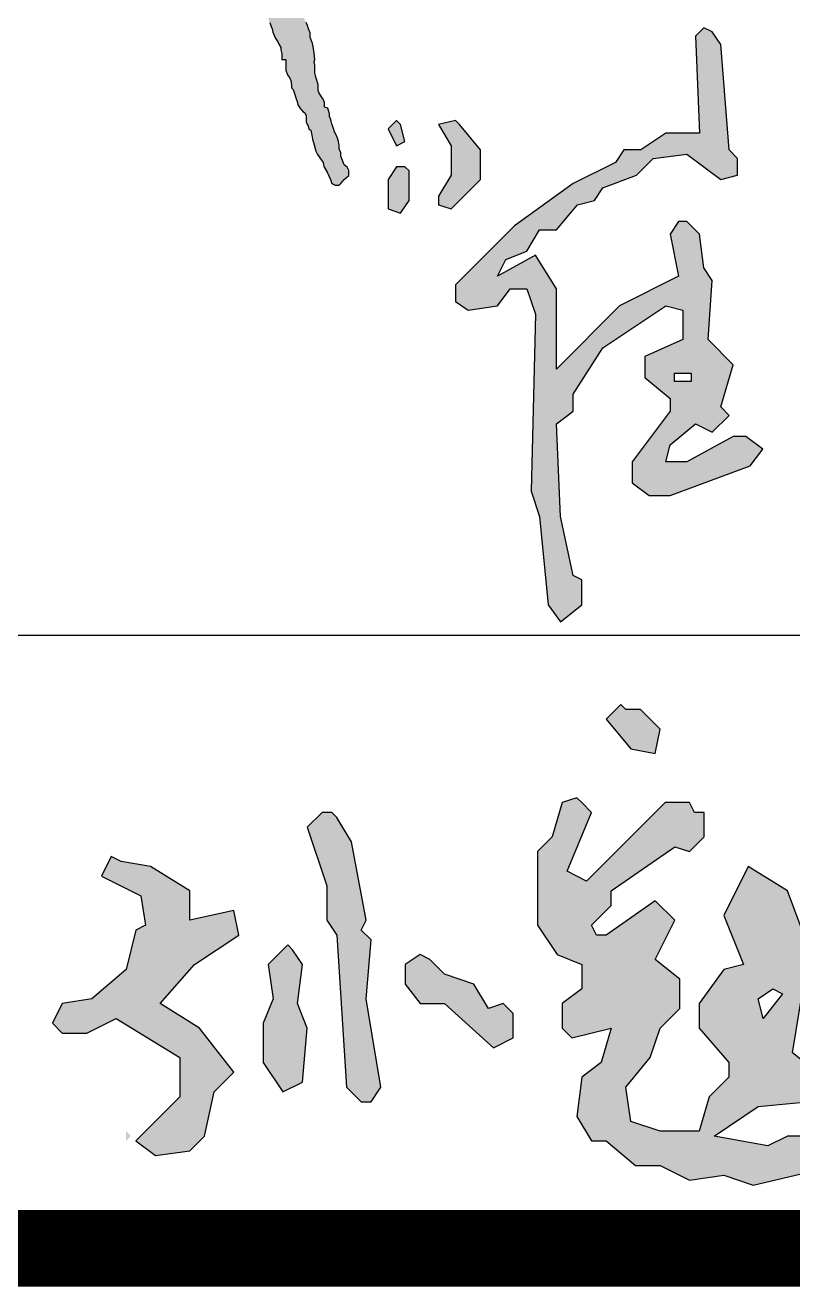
# Model space of a CAD drawing. Extents: x -165130 to 255370, y -346822 to 187778.
# Drawn here: x -94494 to -93492, y -227072 to -225425 of the extents above; entities that cross this region are included whole.
import ezdxf

# ---------------------------------------------------------------- set-up
doc = ezdxf.new("R2010")
doc.units = 0
doc.header["$MEASUREMENT"] = 0
doc.layers.get('0').update_dxf_attribs({"linetype": 'CONTINUOUS'})
doc.layers.add('PUB_TITLE', color=4, linetype='CONTINUOUS')
doc.layers.add('层0', color=253, linetype='CONTINUOUS')

# ---------------------------------------------------------------- blocks, each defined once
blk = doc.blocks.new('汪坚')
blk.add_hatch(color=256).paths.add_polyline_path([(78629.408, -5037.798), (78629.302, -5037.587), (78629.249, -5037.428), (78629.091, -5037.165), (78628.985, -5037.006), (78628.933, -5036.743), (78628.88, -5036.321), (78628.827, -5036.163), (78628.827, -5036.004), (78628.721, -5035.793), (78628.669, -5035.319), (78628.563, -5035.055), (78628.563, -5034.897), (78628.352, -5034.316), (78628.084, -5033.132), (78627.767, -5032.658), (78627.662, -5032.394), (78627.451, -5031.866), (78627.398, -5031.655), (78627.292, -5031.444), (78627.187, -5031.075), (78627.081, -5030.759), (78626.87, -5030.073), (78626.817, -5029.862), (78626.659, -5029.651), (78626.553, -5029.387), (78626.395, -5029.018), (78626.395, -5028.702), (78626.29, -5028.491), (78626.184, -5028.227), (78626.29, -5028.122), (78626.808, -5028.059), (78627.168, -5027.974), (78627.609, -5027.911), (78627.979, -5027.911), (78628.348, -5027.911), (78628.762, -5027.721), (78628.929, -5027.647), (78628.981, -5027.489), (78628.981, -5027.278), (78628.981, -5027.014), (78628.981, -5026.803), (78629.034, -5026.539), (78628.938, -5026.25), (78628.878, -5026.191), (78628.805, -5026.099), (78628.787, -5026.044), (78628.75, -5025.971), (78628.634, -5025.89), (78628.502, -5025.857), (78628.337, -5025.89), (78628.205, -5025.89), (78628.139, -5025.956), (78628.007, -5026.022), (78627.908, -5026.088), (78627.842, -5026.187), (78627.776, -5026.253), (78627.545, -5026.319), (78627.446, -5026.352), (78627.115, -5026.385), (78626.983, -5026.418), (78626.851, -5026.418), (78626.752, -5026.418), (78626.455, -5026.418), (78626.323, -5026.484), (78626.224, -5026.583), (78626.125, -5026.682), (78626.026, -5026.682), (78625.729, -5026.682), (78625.563, -5026.682), (78625.299, -5026.781), (78625.068, -5026.847), (78624.837, -5026.913), (78624.606, -5026.913), (78624.408, -5026.913), (78624.078, -5026.979), (78623.945, -5027.012), (78623.846, -5027.177), (78623.747, -5027.276), (78623.648, -5027.342), (78623.516, -5027.441), (78623.417, -5027.507), (78623.318, -5027.606), (78623.285, -5027.705), (78623.153, -5027.837), (78623.153, -5027.903), (78623.186, -5028.035), (78623.219, -5028.134), (78623.252, -5028.233), (78623.351, -5028.365), (78623.45, -5028.464), (78623.615, -5028.464), (78623.78, -5028.464), (78623.912, -5028.596), (78624.011, -5028.629), (78624.111, -5028.662), (78624.177, -5028.827), (78624.309, -5029.058), (78624.342, -5029.256), (78624.375, -5029.421), (78624.408, -5029.619), (78624.408, -5029.751), (78624.54, -5029.949), (78624.672, -5030.048), (78624.738, -5030.114), (78624.771, -5030.279), (78624.839, -5030.391), (78624.839, -5030.556), (78624.872, -5030.622), (78624.905, -5030.787), (78624.905, -5030.886), (78624.938, -5031.018), (78625.037, -5031.15), (78625.103, -5031.249), (78625.136, -5031.414), (78625.169, -5031.48), (78625.169, -5031.612), (78625.268, -5031.678), (78625.301, -5031.81), (78625.301, -5031.942), (78625.301, -5032.107), (78625.367, -5032.305), (78625.466, -5032.437), (78625.532, -5032.503), (78625.532, -5032.635), (78625.565, -5032.767), (78625.598, -5032.899), (78625.598, -5033.031), (78625.598, -5033.097), (78625.598, -5033.196), (78625.598, -5033.295), (78625.698, -5033.46), (78625.856, -5033.658), (78625.896, -5033.856), (78625.896, -5033.922), (78625.929, -5034.021), (78625.962, -5034.087), (78626.061, -5034.219), (78626.061, -5034.285), (78626.094, -5034.384), (78626.127, -5034.516), (78626.16, -5034.648), (78626.16, -5034.78), (78626.193, -5034.912), (78626.193, -5034.978), (78626.193, -5035.044), (78626.226, -5035.11), (78626.226, -5035.209), (78626.226, -5035.275), (78626.226, -5035.374), (78626.226, -5035.506), (78626.325, -5035.704), (78626.391, -5035.803), (78626.452, -5035.905), (78626.663, -5036.01), (78626.663, -5036.116), (78626.716, -5036.274), (78626.716, -5036.379), (78626.821, -5036.643), (78626.927, -5036.801), (78627.032, -5037.012), (78627.138, -5037.171), (78627.191, -5037.329), (78627.296, -5037.487), (78627.296, -5037.645), (78627.296, -5037.804), (78627.296, -5037.962), (78627.349, -5038.173), (78627.402, -5038.278), (78627.56, -5038.542), (78627.718, -5038.806), (78627.824, -5039.122), (78627.824, -5039.228), (78627.824, -5039.386), (78627.824, -5039.544), (78627.877, -5039.702), (78627.877, -5039.861), (78627.93, -5040.072), (78627.982, -5040.23), (78628.035, -5040.388), (78628.088, -5040.599), (78628.194, -5040.757), (78628.352, -5040.915), (78628.405, -5041.021), (78628.563, -5041.232), (78628.616, -5041.39), (78628.721, -5041.601), (78628.721, -5041.759), (78628.721, -5041.918), (78628.721, -5042.287), (78628.83, -5042.403), (78628.83, -5042.456), (78628.83, -5042.614), (78628.83, -5042.719), (78628.882, -5042.983), (78628.882, -5043.141), (78629.041, -5043.352), (78629.094, -5043.458), (78629.094, -5043.669), (78629.199, -5043.933), (78629.252, -5044.302), (78629.252, -5044.407), (78629.305, -5044.777), (78629.41, -5045.04), (78629.516, -5045.198), (78629.621, -5045.462), (78629.621, -5045.673), (78629.674, -5045.831), (78629.727, -5045.99), (78629.833, -5046.253), (78629.885, -5046.412), (78629.938, -5046.623), (78629.991, -5046.781), (78630.096, -5046.992), (78630.255, -5047.256), (78630.308, -5047.361), (78630.466, -5047.625), (78630.466, -5047.783), (78630.519, -5048.047), (78630.519, -5048.205), (78630.519, -5048.416), (78630.783, -5048.416), (78630.783, -5048.68), (78630.783, -5048.943), (78630.783, -5049.102), (78630.888, -5049.418), (78631.046, -5049.629), (78631.099, -5049.787), (78631.152, -5050.104), (78631.152, -5050.262), (78631.258, -5050.367), (78631.363, -5050.684), (78631.416, -5050.842), (78631.521, -5051.159), (78631.574, -5051.37), (78631.733, -5051.633), (78631.894, -5051.807), (78632, -5051.86), (78632.105, -5052.071), (78632.105, -5052.229), (78632.105, -5052.493), (78632.211, -5052.704), (78632.316, -5052.967), (78632.422, -5053.02), (78632.475, -5053.337), (78632.527, -5053.6), (78632.633, -5053.97), (78632.738, -5054.391), (78632.844, -5054.602), (78633.108, -5054.972), (78633.213, -5055.13), (78633.266, -5055.394), (78633.477, -5055.763), (78633.688, -5056.238), (78633.794, -5056.501), (78634.005, -5056.607), (78634.163, -5056.607), (78634.269, -5056.607), (78634.375, -5056.501), (78634.586, -5056.238), (78634.902, -5055.974), (78634.905, -5055.796), (78634.902, -5055.657), (78634.797, -5055.446), (78634.586, -5055.288), (78634.375, -5054.708), (78634.375, -5054.497), (78634.269, -5054.233), (78634.269, -5054.022), (78634.216, -5053.759), (78634.163, -5053.548), (78634.058, -5053.284), (78633.952, -5053.126), (78633.9, -5052.915), (78633.794, -5052.598), (78633.741, -5052.44), (78633.688, -5052.282), (78633.636, -5052.123), (78633.636, -5051.965), (78633.53, -5051.596), (78633.315, -5051.523), (78633.315, -5051.206), (78633.21, -5050.995), (78633.104, -5050.837), (78632.946, -5050.573), (78632.893, -5050.415), (78632.893, -5050.204), (78632.893, -5050.046), (78632.735, -5049.571), (78632.682, -5049.255), (78632.682, -5049.044), (78632.682, -5048.78), (78632.629, -5048.569), (78632.682, -5048.411), (78632.631, -5047.998), (78632.561, -5047.559), (78632.523, -5047.356), (78632.376, -5046.946), (78632.365, -5046.67), (78632.259, -5046.407), (78632.207, -5046.196), (78632.101, -5045.985), (78631.996, -5045.774), (78631.89, -5045.51), (78631.888, -5045.34), (78631.624, -5044.865), (78631.624, -5044.654), (78631.519, -5044.443), (78631.413, -5044.285), (78631.308, -5043.863), (78631.308, -5043.547), (78631.202, -5043.336), (78631.097, -5043.178), (78630.938, -5042.756), (78630.885, -5042.545), (78630.78, -5042.228), (78630.78, -5042.017), (78630.727, -5041.806), (78630.622, -5041.595), (78630.41, -5041.279), (78630.305, -5041.121), (78630.199, -5040.91), (78630.16, -5040.673), (78630.041, -5040.382), (78630.041, -5039.96), (78629.935, -5039.327), (78629.83, -5039.116), (78629.724, -5038.905), (78629.671, -5038.642), (78629.46, -5038.061)])
blk.add_lwpolyline([(78629.727, -5045.99), (78629.833, -5046.253), (78629.885, -5046.412), (78629.938, -5046.623), (78629.991, -5046.781), (78630.096, -5046.992), (78630.255, -5047.256), (78630.308, -5047.361), (78630.466, -5047.625), (78630.466, -5047.783), (78630.519, -5048.047), (78630.519, -5048.205), (78630.519, -5048.416), (78630.783, -5048.416), (78630.783, -5048.68), (78630.783, -5048.943), (78630.783, -5049.102), (78630.888, -5049.418), (78631.046, -5049.629), (78631.099, -5049.787), (78631.152, -5050.104), (78631.152, -5050.262), (78631.258, -5050.367), (78631.363, -5050.684), (78631.416, -5050.842), (78631.521, -5051.159), (78631.574, -5051.37), (78631.733, -5051.633), (78631.894, -5051.807), (78632, -5051.86), (78632.105, -5052.071), (78632.105, -5052.229), (78632.105, -5052.493), (78632.211, -5052.704), (78632.316, -5052.967), (78632.422, -5053.02), (78632.475, -5053.337), (78632.527, -5053.6), (78632.633, -5053.97), (78632.738, -5054.391), (78632.844, -5054.602), (78633.108, -5054.972), (78633.213, -5055.13), (78633.266, -5055.394), (78633.477, -5055.763), (78633.688, -5056.238), (78633.794, -5056.501), (78634.005, -5056.607), (78634.163, -5056.607), (78634.269, -5056.607), (78634.375, -5056.501), (78634.586, -5056.238), (78634.902, -5055.974), (78634.905, -5055.796), (78634.902, -5055.657), (78634.797, -5055.446), (78634.586, -5055.288), (78634.375, -5054.708), (78634.375, -5054.497), (78634.269, -5054.233), (78634.269, -5054.022), (78634.216, -5053.759), (78634.163, -5053.548), (78634.058, -5053.284), (78633.952, -5053.126), (78633.9, -5052.915), (78633.794, -5052.598), (78633.741, -5052.44), (78633.688, -5052.282), (78633.636, -5052.123), (78633.636, -5051.965), (78633.53, -5051.596), (78633.315, -5051.523), (78633.315, -5051.206), (78633.21, -5050.995), (78633.104, -5050.837), (78632.946, -5050.573), (78632.893, -5050.415), (78632.893, -5050.204), (78632.893, -5050.046), (78632.735, -5049.571), (78632.682, -5049.255), (78632.682, -5049.044), (78632.682, -5048.78), (78632.629, -5048.569), (78632.682, -5048.411), (78632.631, -5047.998), (78632.561, -5047.559), (78632.523, -5047.356), (78632.376, -5046.946), (78632.365, -5046.67), (78632.259, -5046.407), (78632.207, -5046.196), (78632.101, -5045.985)])
blk = doc.blocks.new('孙寇柱')
at = {"linetype": 'Continuous'}
for points in [[(159147.7, -23088), (159141.3, -23081.6), (159122.1, -23100.8), (159154.1, -23139.2), (159186.1, -23145.6), (159192.5, -23113.6), (159166.9, -23088)], [(158770.1, -23228.8), (158763.7, -23222.4), (158750.9, -23222.4), (158731.7, -23241.6), (158757.3, -23318.4), (158757.3, -23363.2), (158770.1, -23382.4), (158782.9, -23580.8), (158802.1, -23600), (158814.9, -23600), (158827.7, -23580.8), (158808.5, -23465.6), (158814.9, -23388.8), (158802.1, -23376), (158808.5, -23363.2), (158789.3, -23260.8)], [(158712.5, -23401.6), (158706.1, -23395.2), (158680.5, -23420.8), (158686.9, -23465.6), (158674.1, -23497.6), (158674.1, -23548.8), (158699.7, -23587.2), (158725.3, -23574.4), (158731.7, -23504), (158718.9, -23472), (158725.3, -23420.8)], [(158891.7, -23414.4), (158878.9, -23408), (158859.7, -23420.8), (158859.7, -23446.4), (158878.9, -23472), (158910.9, -23472), (158974.9, -23529.6), (159000.5, -23516.8), (159000.5, -23484.8), (158987.7, -23472), (158968.5, -23478.4), (158949.3, -23446.4), (158910.9, -23433.6)]]:
    blk.add_hatch(color=256, dxfattribs=at).paths.add_polyline_path(points)
h = blk.add_hatch(color=256, dxfattribs=at)
h.paths.add_polyline_path([(159339.7, -23452.8), (159352.5, -23459.2), (159326.9, -23491.2), (159320.5, -23465.6)], flags=16)
h.paths.add_polyline_path([(159090.1, -23209.6), (159083.7, -23203.2), (159064.5, -23209.6), (159051.7, -23254.4), (159032.5, -23273.6), (159032.5, -23369.6), (159058.1, -23408), (159090.1, -23420.8), (159090.1, -23452.8), (159064.5, -23472), (159064.5, -23504), (159077.3, -23516.8), (159128.5, -23504), (159115.7, -23548.8), (159090.1, -23568), (159083.7, -23619.2), (159102.9, -23651.2), (159122.1, -23651.2), (159160.5, -23683.2), (159192.5, -23683.2), (159230.9, -23702.4), (159275.7, -23696), (159314.1, -23708.8), (159422.9, -23683.2), (159506.1, -23612.8), (159512.5, -23587.2), (159499.7, -23561.6), (159474.1, -23548.8), (159454.9, -23568), (159448.5, -23612.8), (159390.9, -23644.8), (159358.9, -23644.8), (159333.3, -23657.6), (159262.9, -23644.8), (159320.5, -23606.4), (159384.5, -23600), (159397.3, -23587.2), (159397.3, -23561.6), (159365.3, -23536), (159378.1, -23459.2), (159410.1, -23427.2), (159410.1, -23388.8), (159378.1, -23376), (159358.9, -23324.8), (159307.7, -23292.8), (159275.7, -23356.8), (159301.3, -23420.8), (159275.7, -23427.2), (159243.7, -23472), (159243.7, -23504), (159282.1, -23548.8), (159282.1, -23568), (159256.5, -23593.6), (159243.7, -23638.4), (159192.5, -23638.4), (159154.1, -23625.6), (159147.7, -23580.8), (159179.7, -23542.4), (159192.5, -23504), (159218.1, -23478.4), (159218.1, -23440), (159186.1, -23414.4), (159211.7, -23363.2), (159186.1, -23337.6), (159122.1, -23382.4), (159109.3, -23382.4), (159102.9, -23369.6), (159128.5, -23344), (159128.5, -23324.8), (159211.7, -23267.2), (159230.9, -23273.6), (159250.1, -23254.4), (159250.1, -23222.4), (159237.3, -23222.4), (159230.9, -23209.6), (159198.9, -23209.6), (159096.5, -23312), (159070.9, -23299.2), (159102.9, -23222.4)])
h = blk.add_hatch(color=256, dxfattribs=at)
h.paths.add_polyline_path([(158501.3, -23644.8), (158494.9, -23638.4), (158494.9, -23651.2)], flags=16)
h.paths.add_polyline_path([(158488.5, -23286.4), (158475.7, -23280), (158462.9, -23305.6), (158514.1, -23331.2), (158520.5, -23369.6), (158507.7, -23376), (158494.9, -23427.2), (158450.1, -23465.6), (158411.7, -23472), (158398.9, -23497.6), (158411.7, -23510.4), (158443.7, -23510.4), (158482.1, -23491.2), (158565.3, -23542.4), (158565.3, -23593.6), (158507.7, -23651.2), (158533.3, -23670.4), (158578.1, -23664), (158597.3, -23644.8), (158610.1, -23587.2), (158635.7, -23561.6), (158590.9, -23504), (158539.7, -23472), (158584.5, -23420.8), (158642.1, -23382.4), (158635.7, -23350.4), (158578.1, -23363.2), (158578.1, -23324.8), (158526.9, -23292.8)])
at = {"linetype": 'Continuous', "elevation": 80839020.8}
for points in [[(159147.7, -23088), (159141.3, -23081.6), (159122.1, -23100.8), (159154.1, -23139.2), (159186.1, -23145.6), (159192.5, -23113.6), (159166.9, -23088), (159147.7, -23088)], [(159090.1, -23209.6), (159083.7, -23203.2), (159064.5, -23209.6), (159051.7, -23254.4), (159032.5, -23273.6), (159032.5, -23369.6), (159058.1, -23408), (159090.1, -23420.8), (159090.1, -23452.8), (159064.5, -23472), (159064.5, -23504), (159077.3, -23516.8), (159128.5, -23504), (159115.7, -23548.8), (159090.1, -23568), (159083.7, -23619.2), (159102.9, -23651.2), (159122.1, -23651.2), (159160.5, -23683.2), (159192.5, -23683.2), (159230.9, -23702.4), (159275.7, -23696), (159314.1, -23708.8), (159422.9, -23683.2)], [(159390.9, -23644.8), (159358.9, -23644.8), (159333.3, -23657.6), (159262.9, -23644.8), (159320.5, -23606.4), (159384.5, -23600)], [(159397.3, -23561.6), (159365.3, -23536), (159378.1, -23459.2)], [(159378.1, -23376), (159358.9, -23324.8), (159307.7, -23292.8), (159275.7, -23356.8), (159301.3, -23420.8), (159275.7, -23427.2), (159243.7, -23472), (159243.7, -23504), (159282.1, -23548.8), (159282.1, -23568), (159256.5, -23593.6), (159243.7, -23638.4), (159192.5, -23638.4), (159154.1, -23625.6), (159147.7, -23580.8), (159179.7, -23542.4), (159192.5, -23504), (159218.1, -23478.4), (159218.1, -23440), (159186.1, -23414.4), (159211.7, -23363.2), (159186.1, -23337.6), (159122.1, -23382.4), (159109.3, -23382.4), (159102.9, -23369.6), (159128.5, -23344), (159128.5, -23324.8), (159211.7, -23267.2), (159230.9, -23273.6), (159250.1, -23254.4), (159250.1, -23222.4), (159237.3, -23222.4), (159230.9, -23209.6), (159198.9, -23209.6), (159096.5, -23312), (159070.9, -23299.2), (159102.9, -23222.4), (159090.1, -23209.6)], [(158770.1, -23228.8), (158763.7, -23222.4), (158750.9, -23222.4), (158731.7, -23241.6), (158757.3, -23318.4), (158757.3, -23363.2), (158770.1, -23382.4), (158782.9, -23580.8), (158802.1, -23600), (158814.9, -23600), (158827.7, -23580.8), (158808.5, -23465.6), (158814.9, -23388.8), (158802.1, -23376), (158808.5, -23363.2), (158789.3, -23260.8), (158770.1, -23228.8)], [(158488.5, -23286.4), (158475.7, -23280), (158462.9, -23305.6), (158514.1, -23331.2), (158520.5, -23369.6), (158507.7, -23376), (158494.9, -23427.2), (158450.1, -23465.6), (158411.7, -23472), (158398.9, -23497.6), (158411.7, -23510.4), (158443.7, -23510.4), (158482.1, -23491.2), (158565.3, -23542.4), (158565.3, -23593.6), (158507.7, -23651.2), (158533.3, -23670.4), (158578.1, -23664), (158597.3, -23644.8), (158610.1, -23587.2), (158635.7, -23561.6), (158590.9, -23504), (158539.7, -23472), (158584.5, -23420.8), (158642.1, -23382.4), (158635.7, -23350.4), (158578.1, -23363.2), (158578.1, -23324.8), (158526.9, -23292.8), (158488.5, -23286.4)], [(158712.5, -23401.6), (158706.1, -23395.2), (158680.5, -23420.8), (158686.9, -23465.6), (158674.1, -23497.6), (158674.1, -23548.8), (158699.7, -23587.2), (158725.3, -23574.4), (158731.7, -23504), (158718.9, -23472), (158725.3, -23420.8), (158712.5, -23401.6)], [(158891.7, -23414.4), (158878.9, -23408), (158859.7, -23420.8), (158859.7, -23446.4), (158878.9, -23472), (158910.9, -23472), (158974.9, -23529.6), (159000.5, -23516.8), (159000.5, -23484.8), (158987.7, -23472), (158968.5, -23478.4), (158949.3, -23446.4), (158910.9, -23433.6), (158891.7, -23414.4)], [(159339.7, -23452.8), (159352.5, -23459.2), (159326.9, -23491.2), (159320.5, -23465.6), (159339.7, -23452.8)]]:
    blk.add_lwpolyline(points, dxfattribs=at)
blk = doc.blocks.new('崔瑞')
at = {"linetype": 'Continuous'}
h = blk.add_hatch(color=256, dxfattribs=at)
h.paths.add_polyline_path([(164045, -22649.6), (164067, -22649.6), (164067, -22660.6), (164045, -22660.6)], flags=16)
h.paths.add_polyline_path([(164094.5, -22204.1), (164083.5, -22198.6), (164072.5, -22209.6), (164078, -22336.1), (164034, -22336.1), (164001, -22358.1), (163979, -22358.1), (163968, -22374.6), (163913, -22402.1), (163836, -22457.1), (163759, -22534.1), (163759, -22556.1), (163775.5, -22567.1), (163814, -22561.6), (163830.5, -22539.6), (163852.5, -22539.6), (163863.5, -22572.6), (163858, -22803.6), (163869, -22836.6), (163880, -22952.1), (163896.5, -22974.1), (163924, -22952.1), (163924, -22919.1), (163913, -22913.6), (163896.5, -22836.6), (163891, -22715.6), (163913, -22699.1), (163913, -22677.1), (163951.5, -22616.6), (164034, -22561.6), (164056, -22567.1), (164056, -22605.6), (164006.5, -22627.6), (164006.5, -22655.1), (164039.5, -22682.6), (164039.5, -22699.1), (163990, -22765.1), (163990, -22792.6), (164012, -22809.1), (164039.5, -22809.1), (164144, -22770.6), (164160.5, -22748.6), (164138.5, -22732.1), (164122, -22732.1), (164061.5, -22765.1), (164034, -22765.1), (164039.5, -22743.1), (164072.5, -22715.6), (164094.5, -22726.6), (164116.5, -22704.6), (164105.5, -22693.6), (164122, -22638.6), (164089, -22605.6), (164094.5, -22528.6), (164083.5, -22512.1), (164078, -22468.1), (164061.5, -22451.6), (164050.5, -22451.6), (164039.5, -22468.1), (164050.5, -22523.1), (163973.5, -22561.6), (163891, -22644.1), (163891, -22539.6), (163863.5, -22495.6), (163814, -22523.1), (163825, -22501.1), (163852.5, -22490.1), (163869, -22462.6), (163891, -22462.6), (163918.5, -22429.6), (163940.5, -22424.1), (163951.5, -22407.6), (163995.5, -22391.1), (164017.5, -22369.1), (164061.5, -22363.6), (164105.5, -22396.6), (164127.5, -22391.1), (164127.5, -22369.1), (164116.5, -22358.1), (164105.5, -22220.6)])
for points in [[(163687.5, -22325.1), (163682, -22319.6), (163671, -22330.6), (163682, -22352.6), (163693, -22347.1)], [(163764.5, -22325.1), (163759, -22319.6), (163737, -22325.1), (163753.5, -22352.6), (163753.5, -22391.1), (163737, -22418.6), (163737, -22429.6), (163753.5, -22435.1), (163792, -22396.6), (163792, -22358.1)], [(163698.5, -22385.6), (163693, -22380.1), (163682, -22380.1), (163671, -22396.6), (163671, -22435.1), (163687.5, -22440.6), (163698.5, -22424.1)]]:
    blk.add_hatch(color=256, dxfattribs=at).paths.add_polyline_path(points)
for points in [[(164094.5, -22204.1), (164083.5, -22198.6), (164072.5, -22209.6), (164078, -22336.1), (164034, -22336.1), (164001, -22358.1), (163979, -22358.1), (163968, -22374.6), (163913, -22402.1), (163836, -22457.1), (163759, -22534.1), (163759, -22556.1), (163775.5, -22567.1), (163814, -22561.6), (163830.5, -22539.6), (163852.5, -22539.6), (163863.5, -22572.6), (163858, -22803.6), (163869, -22836.6), (163880, -22952.1), (163896.5, -22974.1), (163924, -22952.1), (163924, -22919.1), (163913, -22913.6), (163896.5, -22836.6), (163891, -22715.6), (163913, -22699.1), (163913, -22677.1), (163951.5, -22616.6), (164034, -22561.6), (164056, -22567.1), (164056, -22605.6), (164006.5, -22627.6), (164006.5, -22655.1), (164039.5, -22682.6), (164039.5, -22699.1), (163990, -22765.1), (163990, -22792.6), (164012, -22809.1), (164039.5, -22809.1), (164144, -22770.6), (164160.5, -22748.6), (164138.5, -22732.1), (164122, -22732.1), (164061.5, -22765.1), (164034, -22765.1), (164039.5, -22743.1), (164072.5, -22715.6), (164094.5, -22726.6), (164116.5, -22704.6), (164105.5, -22693.6), (164122, -22638.6), (164089, -22605.6), (164094.5, -22528.6), (164083.5, -22512.1), (164078, -22468.1), (164061.5, -22451.6), (164050.5, -22451.6), (164039.5, -22468.1), (164050.5, -22523.1), (163973.5, -22561.6), (163891, -22644.1), (163891, -22539.6), (163863.5, -22495.6), (163814, -22523.1), (163825, -22501.1), (163852.5, -22490.1), (163869, -22462.6), (163891, -22462.6), (163918.5, -22429.6), (163940.5, -22424.1), (163951.5, -22407.6), (163995.5, -22391.1), (164017.5, -22369.1), (164061.5, -22363.6), (164105.5, -22396.6), (164127.5, -22391.1), (164127.5, -22369.1), (164116.5, -22358.1), (164105.5, -22220.6), (164094.5, -22204.1)], [(163687.5, -22325.1), (163682, -22319.6), (163671, -22330.6), (163682, -22352.6), (163693, -22347.1), (163687.5, -22325.1)], [(163764.5, -22325.1), (163759, -22319.6), (163737, -22325.1), (163753.5, -22352.6), (163753.5, -22391.1), (163737, -22418.6), (163737, -22429.6), (163753.5, -22435.1), (163792, -22396.6), (163792, -22358.1), (163764.5, -22325.1)], [(163698.5, -22385.6), (163693, -22380.1), (163682, -22380.1), (163671, -22396.6), (163671, -22435.1), (163687.5, -22440.6), (163698.5, -22424.1), (163698.5, -22385.6)], [(164045, -22649.6), (164067, -22649.6), (164067, -22660.6), (164045, -22660.6), (164045, -22649.6)]]:
    blk.add_lwpolyline(points, dxfattribs=at)
blk = doc.blocks.new('qar5gesfd')
blk.add_line((-13468.1, 155624.2), (-23968.1, 155624.2))
at = {"layer": 'PUB_TITLE', "const_width": 100}
blk.add_lwpolyline([(-83568.1, 154824.2), (-2968.1, 154824.2), (-2968.1, 212224.2), (-83568.1, 212224.2)], close=True, dxfattribs=at)
at = {"xscale": 20, "yscale": 20, "zscale": 20}
blk.add_blockref('汪坚', (-1587707.7, 257344.3), dxfattribs=at)
for name, p in [('崔瑞', (-178629.6, 178616.2)), ('孙寇柱', (-173795.7, 178615.7))]:
    blk.add_blockref(name, p)

msp = doc.modelspace()

# ---------------------------------------------------------------- block references
at = {"layer": '层0'}
msp.add_blockref('qar5gesfd', (-79061.762, -381845.973, -625.1), dxfattribs=at)

doc.saveas('drawing.dxf')
